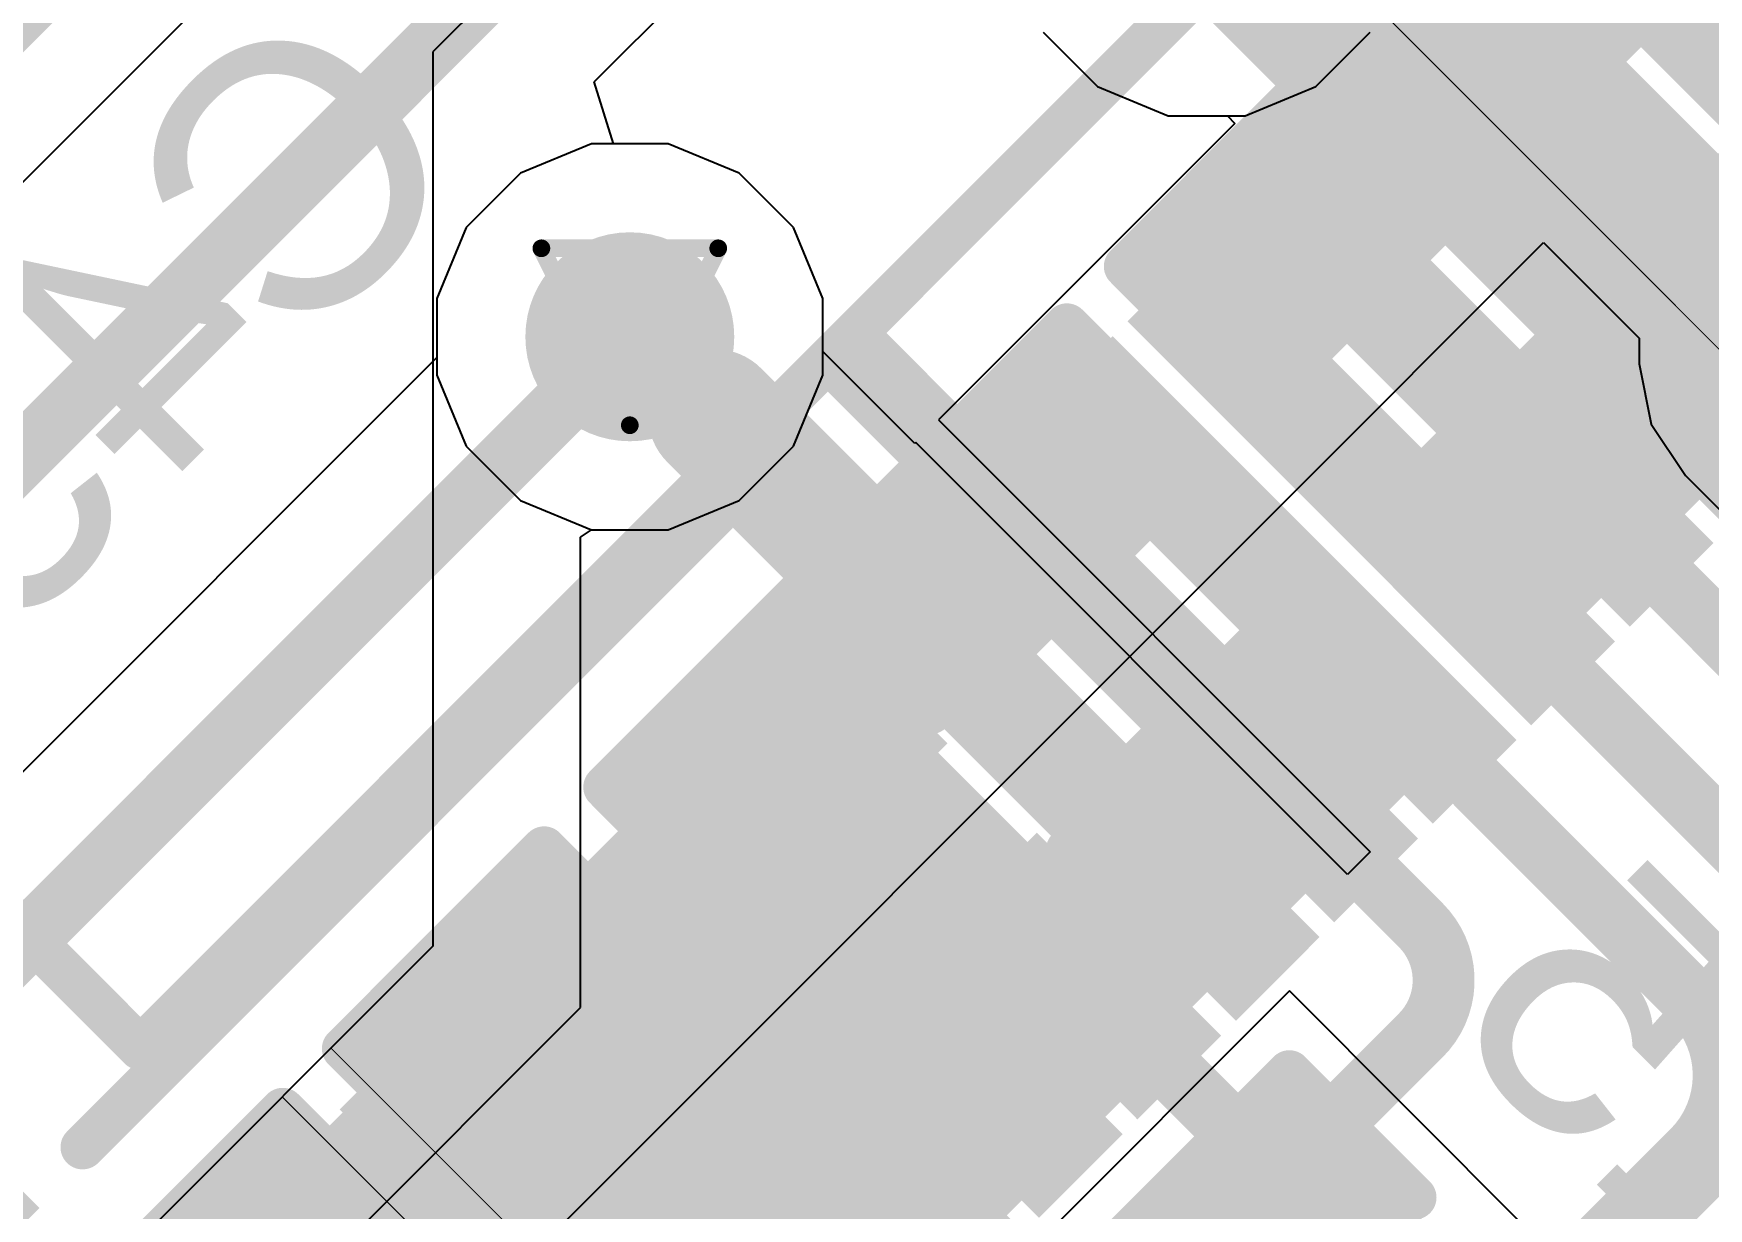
# Model space of a CAD drawing. Header units: inches. Extents: x 0 to 5359, y 0 to 5098.
# Drawn here: x 54.713 to 59.524, y 50.734 to 54.108 of the extents above; entities that cross this region are included whole.
import ezdxf

# ---------------------------------------------------------------- set-up
doc = ezdxf.new("R2010")
doc.units = ezdxf.units.IN
for name, color, linetype in [('Bottom Layer', 5, 'Continuous'), ('Bottom Overlay', 54, 'Continuous'), ('Bottom Paste', 16, 'Continuous'), ('Bottom Solder', 6, 'Continuous'), ('Drill Drawing', 1, 'Continuous'), ('Layer 1', 16, 'Continuous'), ('Layer 2', 76, 'Continuous'), ('Top Layer', 1, 'Continuous'), ('Top Overlay', 2, 'Continuous'), ('Top Paste', 8, 'Continuous'), ('Top Solder', 216, 'Continuous'), ('Via Holes', 16, 'Continuous')]:
    doc.layers.add(name, color=color, linetype=linetype)
doc.styles.add('Arial', font='', dxfattribs={"height": 0.2})
doc.styles.get('Arial').set_extended_font_data('Arial')

# ---------------------------------------------------------------- blocks, each defined once
blk = doc.blocks.new('LQFP_128_EP_14_14__64')
at = {"layer": 'Top Layer'}
for points in [[(6.8497, -1.1), (6.8497, -0.9), (8.3497, -0.9), (8.3497, -1.1)], [(6.8497, -1.4995), (6.8497, -1.2995), (8.3497, -1.2995), (8.3497, -1.4995)], [(6.8497, -1.9001), (6.8497, -1.7001), (8.3497, -1.7001), (8.3497, -1.9001)], [(6.8497, -2.2996), (6.8497, -2.0996), (8.3497, -2.0996), (8.3497, -2.2996)], [(6.8497, -2.6999), (6.8497, -2.4999), (8.3497, -2.4999), (8.3497, -2.6999)], [(6.8497, -3.0997), (6.8497, -2.8997), (8.3497, -2.8997), (8.3497, -3.0997)], [(6.8497, -3.5), (6.8497, -3.3), (8.3497, -3.3), (8.3497, -3.5)], [(6.8497, -3.8998), (6.8497, -3.6998), (8.3497, -3.6998), (8.3497, -3.8998)], [(6.8497, -4.2999), (6.8497, -4.0999), (8.3497, -4.0999), (8.3497, -4.2999)], [(6.8497, -4.6999), (6.8497, -4.4999), (8.3497, -4.4999), (8.3497, -4.6999)], [(6.8497, -5.1), (6.8497, -4.9), (8.3497, -4.9), (8.3497, -5.1)], [(6.8497, -5.5), (6.8497, -5.3), (8.3497, -5.3), (8.3497, -5.5)], [(6.8497, -5.9001), (6.8497, -5.7001), (8.3497, -5.7001), (8.3497, -5.9001)], [(6.8497, -6.3001), (6.8497, -6.1001), (8.3497, -6.1001), (8.3497, -6.3001)]]:
    blk.add_hatch(color=1, dxfattribs=at).paths.add_polyline_path(points)
at = {"layer": 'Top Paste'}
for points in [[(6.8497, -1.1), (6.8497, -0.9), (8.3497, -0.9), (8.3497, -1.1)], [(6.8497, -1.4995), (6.8497, -1.2995), (8.3497, -1.2995), (8.3497, -1.4995)], [(6.8497, -1.9001), (6.8497, -1.7001), (8.3497, -1.7001), (8.3497, -1.9001)], [(6.8497, -2.2996), (6.8497, -2.0996), (8.3497, -2.0996), (8.3497, -2.2996)], [(6.8497, -2.6999), (6.8497, -2.4999), (8.3497, -2.4999), (8.3497, -2.6999)], [(6.8497, -3.0997), (6.8497, -2.8997), (8.3497, -2.8997), (8.3497, -3.0997)], [(6.8497, -3.5), (6.8497, -3.3), (8.3497, -3.3), (8.3497, -3.5)], [(6.8497, -3.8998), (6.8497, -3.6998), (8.3497, -3.6998), (8.3497, -3.8998)], [(6.8497, -4.2999), (6.8497, -4.0999), (8.3497, -4.0999), (8.3497, -4.2999)], [(6.8497, -4.6999), (6.8497, -4.4999), (8.3497, -4.4999), (8.3497, -4.6999)], [(6.8497, -5.1), (6.8497, -4.9), (8.3497, -4.9), (8.3497, -5.1)], [(6.8497, -5.5), (6.8497, -5.3), (8.3497, -5.3), (8.3497, -5.5)], [(6.8497, -5.9001), (6.8497, -5.7001), (8.3497, -5.7001), (8.3497, -5.9001)], [(6.8497, -6.3001), (6.8497, -6.1001), (8.3497, -6.1001), (8.3497, -6.3001)]]:
    blk.add_hatch(color=8, dxfattribs=at).paths.add_polyline_path(points)
at = {"layer": 'Top Solder'}
for points in [[(6.7797, -1.17), (6.7797, -0.83), (8.4197, -0.83), (8.4197, -1.17)], [(6.7797, -1.5695), (6.7797, -1.2295), (8.4197, -1.2295), (8.4197, -1.5695)], [(6.7797, -1.9701), (6.7797, -1.6301), (8.4197, -1.6301), (8.4197, -1.9701)], [(6.7797, -2.3696), (6.7797, -2.0296), (8.4197, -2.0296), (8.4197, -2.3696)], [(6.7797, -2.7699), (6.7797, -2.4299), (8.4197, -2.4299), (8.4197, -2.7699)], [(6.7797, -3.1697), (6.7797, -2.8297), (8.4197, -2.8297), (8.4197, -3.1697)], [(6.7797, -3.57), (6.7797, -3.23), (8.4197, -3.23), (8.4197, -3.57)], [(6.7797, -3.9698), (6.7797, -3.6298), (8.4197, -3.6298), (8.4197, -3.9698)], [(6.7797, -4.3699), (6.7797, -4.0299), (8.4197, -4.0299), (8.4197, -4.3699)], [(6.7797, -4.7699), (6.7797, -4.4299), (8.4197, -4.4299), (8.4197, -4.7699)], [(6.7797, -5.17), (6.7797, -4.83), (8.4197, -4.83), (8.4197, -5.17)], [(6.7797, -5.57), (6.7797, -5.23), (8.4197, -5.23), (8.4197, -5.57)], [(6.7797, -5.9701), (6.7797, -5.6301), (8.4197, -5.6301), (8.4197, -5.9701)], [(6.7797, -6.3701), (6.7797, -6.0301), (8.4197, -6.0301), (8.4197, -6.3701)], [(6.0301, -6.7797), (6.3701, -6.7797), (6.3701, -8.4197), (6.0301, -8.4197)]]:
    blk.add_hatch(color=216, dxfattribs=at).paths.add_polyline_path(points)
at = {"layer": 'Top Overlay'}
for points in [[(6.2499, -6.2499, 0.127, 0.127, 0), (6.2499, 6.2499, 0.127, 0.127, 0)], [(-6.2499, -6.2499, 0.127, 0.127, 0), (6.2499, -6.2499, 0.127, 0.127, 0)]]:
    blk.add_lwpolyline(points, format="xyseb", dxfattribs=at)
blk.add_lwpolyline([(6.2182, -6.2499, 0.0635, 0.0635, 1), (6.2817, -6.2499, 0.0635, 0.0635, 1)], format="xyseb", close=True, dxfattribs=at)
blk.add_lwpolyline([(6.2182, -6.2499, 0.0635, 0.0635, 1), (6.2817, -6.2499, 0.0635, 0.0635, 1)], format="xyseb", close=True, dxfattribs=at)
blk = doc.blocks.new('R___0402_B_166')
at = {"layer": 'Bottom Layer'}
for points in [[(-0.2413, 0.3175), (-0.2413, -0.3175), (-0.6985, -0.3175), (-0.6985, 0.3175)], [(0.6985, 0.3175), (0.6985, -0.3175), (0.2413, -0.3175), (0.2413, 0.3175)]]:
    blk.add_hatch(color=5, dxfattribs=at).paths.add_polyline_path(points)
at = {"layer": 'Bottom Paste'}
for points in [[(-0.2413, 0.3175), (-0.2413, -0.3175), (-0.6985, -0.3175), (-0.6985, 0.3175)], [(0.6985, 0.3175), (0.6985, -0.3175), (0.2413, -0.3175), (0.2413, 0.3175)]]:
    blk.add_hatch(color=16, dxfattribs=at).paths.add_polyline_path(points)
at = {"layer": 'Bottom Solder'}
for points in [[(-0.1863, 0.3725), (-0.1863, -0.3725), (-0.7535, -0.3725), (-0.7535, 0.3725)], [(0.7535, 0.3725), (0.7535, -0.3725), (0.1863, -0.3725), (0.1863, 0.3725)]]:
    blk.add_hatch(color=6, dxfattribs=at).paths.add_polyline_path(points)
at = {"layer": 'Bottom Overlay'}
for points in [[(-0.7874, 0.4064, 0.127, 0.127, 0), (-0.7874, -0.4064, 0.127, 0.127, 0)], [(0.7874, 0.4064, 0.127, 0.127, 0), (-0.7874, 0.4064, 0.127, 0.127, 0)], [(0.8128, 0.4318, 0.00323, 0.00323, 0), (-0.8128, 0.4318, 0.00323, 0.00323, 0)], [(0.7874, 0.4064, 0.127, 0.127, 0), (0.7874, -0.4064, 0.127, 0.127, 0)], [(0.7874, -0.4064, 0.127, 0.127, 0), (-0.7874, -0.4064, 0.127, 0.127, 0)]]:
    blk.add_lwpolyline(points, format="xyseb", dxfattribs=at)
for points in [[(-0.8191, 0.4064, 0.0635, 0.0635, 1), (-0.7556, 0.4064, 0.0635, 0.0635, 1)], [(-0.8191, 0.4064, 0.0635, 0.0635, 1), (-0.7556, 0.4064, 0.0635, 0.0635, 1)], [(-0.8136, 0.4318, 0.00161, 0.00161, 1), (-0.812, 0.4318, 0.00161, 0.00161, 1)], [(0.7556, 0.4064, 0.0635, 0.0635, 1), (0.8191, 0.4064, 0.0635, 0.0635, 1)], [(0.7556, 0.4064, 0.0635, 0.0635, 1), (0.8191, 0.4064, 0.0635, 0.0635, 1)], [(0.812, 0.4318, 0.00161, 0.00161, 1), (0.8136, 0.4318, 0.00161, 0.00161, 1)], [(-0.8191, -0.4064, 0.0635, 0.0635, 1), (-0.7556, -0.4064, 0.0635, 0.0635, 1)], [(-0.8191, -0.4064, 0.0635, 0.0635, 1), (-0.7556, -0.4064, 0.0635, 0.0635, 1)], [(0.7556, -0.4064, 0.0635, 0.0635, 1), (0.8191, -0.4064, 0.0635, 0.0635, 1)], [(0.7556, -0.4064, 0.0635, 0.0635, 1), (0.8191, -0.4064, 0.0635, 0.0635, 1)]]:
    blk.add_lwpolyline(points, format="xyseb", close=True, dxfattribs=at)
blk = doc.blocks.new('R___0402_B_170')
at = {"layer": 'Bottom Layer'}
for points in [[(-0.2413, 0.3175), (-0.2413, -0.3175), (-0.6985, -0.3175), (-0.6985, 0.3175)], [(0.6985, 0.3175), (0.6985, -0.3175), (0.2413, -0.3175), (0.2413, 0.3175)]]:
    blk.add_hatch(color=5, dxfattribs=at).paths.add_polyline_path(points)
at = {"layer": 'Bottom Paste'}
for points in [[(-0.2413, 0.3175), (-0.2413, -0.3175), (-0.6985, -0.3175), (-0.6985, 0.3175)], [(0.6985, 0.3175), (0.6985, -0.3175), (0.2413, -0.3175), (0.2413, 0.3175)]]:
    blk.add_hatch(color=16, dxfattribs=at).paths.add_polyline_path(points)
at = {"layer": 'Bottom Solder'}
for points in [[(-0.1863, 0.3725), (-0.1863, -0.3725), (-0.7535, -0.3725), (-0.7535, 0.3725)], [(0.7535, 0.3725), (0.7535, -0.3725), (0.1863, -0.3725), (0.1863, 0.3725)]]:
    blk.add_hatch(color=6, dxfattribs=at).paths.add_polyline_path(points)
at = {"layer": 'Bottom Overlay'}
for points in [[(0.7874, 0.4064, 0.127, 0.127, 0), (-0.7874, 0.4064, 0.127, 0.127, 0)], [(-0.7874, 0.4064, 0.127, 0.127, 0), (-0.7874, -0.4064, 0.127, 0.127, 0)], [(0.8128, 0.4318, 0.00323, 0.00323, 0), (-0.8128, 0.4318, 0.00323, 0.00323, 0)], [(0.7874, 0.4064, 0.127, 0.127, 0), (0.7874, -0.4064, 0.127, 0.127, 0)], [(0.7874, -0.4064, 0.127, 0.127, 0), (-0.7874, -0.4064, 0.127, 0.127, 0)]]:
    blk.add_lwpolyline(points, format="xyseb", dxfattribs=at)
for points in [[(-0.8191, 0.4064, 0.0635, 0.0635, 1), (-0.7556, 0.4064, 0.0635, 0.0635, 1)], [(-0.8191, 0.4064, 0.0635, 0.0635, 1), (-0.7556, 0.4064, 0.0635, 0.0635, 1)], [(-0.8136, 0.4318, 0.00161, 0.00161, 1), (-0.812, 0.4318, 0.00161, 0.00161, 1)], [(0.7556, 0.4064, 0.0635, 0.0635, 1), (0.8191, 0.4064, 0.0635, 0.0635, 1)], [(0.7556, 0.4064, 0.0635, 0.0635, 1), (0.8191, 0.4064, 0.0635, 0.0635, 1)], [(0.812, 0.4318, 0.00161, 0.00161, 1), (0.8136, 0.4318, 0.00161, 0.00161, 1)], [(-0.8191, -0.4064, 0.0635, 0.0635, 1), (-0.7556, -0.4064, 0.0635, 0.0635, 1)], [(-0.8191, -0.4064, 0.0635, 0.0635, 1), (-0.7556, -0.4064, 0.0635, 0.0635, 1)], [(0.7556, -0.4064, 0.0635, 0.0635, 1), (0.8191, -0.4064, 0.0635, 0.0635, 1)], [(0.7556, -0.4064, 0.0635, 0.0635, 1), (0.8191, -0.4064, 0.0635, 0.0635, 1)]]:
    blk.add_lwpolyline(points, format="xyseb", close=True, dxfattribs=at)
blk = doc.blocks.new('R___0402_B_172')
at = {"layer": 'Bottom Layer'}
for points in [[(-0.2413, 0.3175), (-0.2413, -0.3175), (-0.6985, -0.3175), (-0.6985, 0.3175)], [(0.6985, 0.3175), (0.6985, -0.3175), (0.2413, -0.3175), (0.2413, 0.3175)]]:
    blk.add_hatch(color=5, dxfattribs=at).paths.add_polyline_path(points)
at = {"layer": 'Bottom Paste'}
for points in [[(-0.2413, 0.3175), (-0.2413, -0.3175), (-0.6985, -0.3175), (-0.6985, 0.3175)], [(0.6985, 0.3175), (0.6985, -0.3175), (0.2413, -0.3175), (0.2413, 0.3175)]]:
    blk.add_hatch(color=16, dxfattribs=at).paths.add_polyline_path(points)
at = {"layer": 'Bottom Solder'}
for points in [[(-0.1863, 0.3725), (-0.1863, -0.3725), (-0.7535, -0.3725), (-0.7535, 0.3725)], [(0.7535, 0.3725), (0.7535, -0.3725), (0.1863, -0.3725), (0.1863, 0.3725)]]:
    blk.add_hatch(color=6, dxfattribs=at).paths.add_polyline_path(points)
at = {"layer": 'Bottom Overlay'}
for points in [[(-0.7874, 0.4064, 0.127, 0.127, 0), (0.7874, 0.4064, 0.127, 0.127, 0)], [(-0.7874, -0.4064, 0.127, 0.127, 0), (-0.7874, 0.4064, 0.127, 0.127, 0)], [(-0.8128, 0.4318, 0.00323, 0.00323, 0), (0.8128, 0.4318, 0.00323, 0.00323, 0)], [(0.7874, -0.4064, 0.127, 0.127, 0), (0.7874, 0.4064, 0.127, 0.127, 0)], [(-0.7874, -0.4064, 0.127, 0.127, 0), (0.7874, -0.4064, 0.127, 0.127, 0)]]:
    blk.add_lwpolyline(points, format="xyseb", dxfattribs=at)
for points in [[(-0.8191, 0.4064, 0.0635, 0.0635, 1), (-0.7556, 0.4064, 0.0635, 0.0635, 1)], [(-0.8191, 0.4064, 0.0635, 0.0635, 1), (-0.7556, 0.4064, 0.0635, 0.0635, 1)], [(-0.8136, 0.4318, 0.00161, 0.00161, 1), (-0.812, 0.4318, 0.00161, 0.00161, 1)], [(0.7556, 0.4064, 0.0635, 0.0635, 1), (0.8191, 0.4064, 0.0635, 0.0635, 1)], [(0.7556, 0.4064, 0.0635, 0.0635, 1), (0.8191, 0.4064, 0.0635, 0.0635, 1)], [(0.812, 0.4318, 0.00161, 0.00161, 1), (0.8136, 0.4318, 0.00161, 0.00161, 1)], [(-0.8191, -0.4064, 0.0635, 0.0635, 1), (-0.7556, -0.4064, 0.0635, 0.0635, 1)], [(-0.8191, -0.4064, 0.0635, 0.0635, 1), (-0.7556, -0.4064, 0.0635, 0.0635, 1)], [(0.7556, -0.4064, 0.0635, 0.0635, 1), (0.8191, -0.4064, 0.0635, 0.0635, 1)], [(0.7556, -0.4064, 0.0635, 0.0635, 1), (0.8191, -0.4064, 0.0635, 0.0635, 1)]]:
    blk.add_lwpolyline(points, format="xyseb", close=True, dxfattribs=at)
blk = doc.blocks.new('C___0402_B_353')
at = {"layer": 'Bottom Layer'}
for points in [[(-0.2413, 0.3175), (-0.2413, -0.3175), (-0.6985, -0.3175), (-0.6985, 0.3175)], [(0.6985, 0.3175), (0.6985, -0.3175), (0.2413, -0.3175), (0.2413, 0.3175)]]:
    blk.add_hatch(color=5, dxfattribs=at).paths.add_polyline_path(points)
at = {"layer": 'Bottom Paste'}
for points in [[(-0.2413, 0.3175), (-0.2413, -0.3175), (-0.6985, -0.3175), (-0.6985, 0.3175)], [(0.6985, 0.3175), (0.6985, -0.3175), (0.2413, -0.3175), (0.2413, 0.3175)]]:
    blk.add_hatch(color=16, dxfattribs=at).paths.add_polyline_path(points)
at = {"layer": 'Bottom Solder'}
for points in [[(-0.1813, 0.3775), (-0.1813, -0.3775), (-0.7585, -0.3775), (-0.7585, 0.3775)], [(0.7585, 0.3775), (0.7585, -0.3775), (0.1813, -0.3775), (0.1813, 0.3775)]]:
    blk.add_hatch(color=6, dxfattribs=at).paths.add_polyline_path(points)
at = {"layer": 'Bottom Overlay'}
for points in [[(-0.2794, 0.4064, 0.127, 0.127, 0), (-0.7874, 0.4064, 0.127, 0.127, 0)], [(-0.7874, 0.4064, 0.127, 0.127, 0), (-0.7874, -0.4064, 0.127, 0.127, 0)], [(0.7874, 0.4064, 0.127, 0.127, 0), (0.2794, 0.4064, 0.127, 0.127, 0)], [(0.7874, 0.4064, 0.127, 0.127, 0), (0.7874, -0.4064, 0.127, 0.127, 0)], [(-0.2794, -0.4064, 0.127, 0.127, 0), (-0.7874, -0.4064, 0.127, 0.127, 0)], [(0.7874, -0.4064, 0.127, 0.127, 0), (0.2794, -0.4064, 0.127, 0.127, 0)]]:
    blk.add_lwpolyline(points, format="xyseb", dxfattribs=at)
for points in [[(-0.8191, 0.4064, 0.0635, 0.0635, 1), (-0.7556, 0.4064, 0.0635, 0.0635, 1)], [(-0.8191, 0.4064, 0.0635, 0.0635, 1), (-0.7556, 0.4064, 0.0635, 0.0635, 1)], [(-0.3111, 0.4064, 0.0635, 0.0635, 1), (-0.2477, 0.4064, 0.0635, 0.0635, 1)], [(0.2477, 0.4064, 0.0635, 0.0635, 1), (0.3111, 0.4064, 0.0635, 0.0635, 1)], [(0.7556, 0.4064, 0.0635, 0.0635, 1), (0.8191, 0.4064, 0.0635, 0.0635, 1)], [(0.7556, 0.4064, 0.0635, 0.0635, 1), (0.8191, 0.4064, 0.0635, 0.0635, 1)], [(-0.8191, -0.4064, 0.0635, 0.0635, 1), (-0.7556, -0.4064, 0.0635, 0.0635, 1)], [(-0.8191, -0.4064, 0.0635, 0.0635, 1), (-0.7556, -0.4064, 0.0635, 0.0635, 1)], [(-0.3111, -0.4064, 0.0635, 0.0635, 1), (-0.2477, -0.4064, 0.0635, 0.0635, 1)], [(0.2477, -0.4064, 0.0635, 0.0635, 1), (0.3111, -0.4064, 0.0635, 0.0635, 1)], [(0.7556, -0.4064, 0.0635, 0.0635, 1), (0.8191, -0.4064, 0.0635, 0.0635, 1)], [(0.7556, -0.4064, 0.0635, 0.0635, 1), (0.8191, -0.4064, 0.0635, 0.0635, 1)]]:
    blk.add_lwpolyline(points, format="xyseb", close=True, dxfattribs=at)
blk = doc.blocks.new('C___0402_B_358')
at = {"layer": 'Bottom Layer'}
for points in [[(-0.2413, 0.3175), (-0.2413, -0.3175), (-0.6985, -0.3175), (-0.6985, 0.3175)], [(0.6985, 0.3175), (0.6985, -0.3175), (0.2413, -0.3175), (0.2413, 0.3175)]]:
    blk.add_hatch(color=5, dxfattribs=at).paths.add_polyline_path(points)
at = {"layer": 'Bottom Paste'}
for points in [[(-0.2413, 0.3175), (-0.2413, -0.3175), (-0.6985, -0.3175), (-0.6985, 0.3175)], [(0.6985, 0.3175), (0.6985, -0.3175), (0.2413, -0.3175), (0.2413, 0.3175)]]:
    blk.add_hatch(color=16, dxfattribs=at).paths.add_polyline_path(points)
at = {"layer": 'Bottom Solder'}
for points in [[(-0.1813, 0.3775), (-0.1813, -0.3775), (-0.7585, -0.3775), (-0.7585, 0.3775)], [(0.7585, 0.3775), (0.7585, -0.3775), (0.1813, -0.3775), (0.1813, 0.3775)]]:
    blk.add_hatch(color=6, dxfattribs=at).paths.add_polyline_path(points)
at = {"layer": 'Bottom Overlay'}
for points in [[(-0.7874, 0.4064, 0.127, 0.127, 0), (-0.7874, -0.4064, 0.127, 0.127, 0)], [(-0.2794, 0.4064, 0.127, 0.127, 0), (-0.7874, 0.4064, 0.127, 0.127, 0)], [(0.7874, 0.4064, 0.127, 0.127, 0), (0.2794, 0.4064, 0.127, 0.127, 0)], [(0.7874, 0.4064, 0.127, 0.127, 0), (0.7874, -0.4064, 0.127, 0.127, 0)], [(-0.2794, -0.4064, 0.127, 0.127, 0), (-0.7874, -0.4064, 0.127, 0.127, 0)], [(0.7874, -0.4064, 0.127, 0.127, 0), (0.2794, -0.4064, 0.127, 0.127, 0)]]:
    blk.add_lwpolyline(points, format="xyseb", dxfattribs=at)
for points in [[(-0.8191, 0.4064, 0.0635, 0.0635, 1), (-0.7556, 0.4064, 0.0635, 0.0635, 1)], [(-0.8191, 0.4064, 0.0635, 0.0635, 1), (-0.7556, 0.4064, 0.0635, 0.0635, 1)], [(-0.3111, 0.4064, 0.0635, 0.0635, 1), (-0.2477, 0.4064, 0.0635, 0.0635, 1)], [(0.2477, 0.4064, 0.0635, 0.0635, 1), (0.3111, 0.4064, 0.0635, 0.0635, 1)], [(0.7556, 0.4064, 0.0635, 0.0635, 1), (0.8191, 0.4064, 0.0635, 0.0635, 1)], [(0.7556, 0.4064, 0.0635, 0.0635, 1), (0.8191, 0.4064, 0.0635, 0.0635, 1)], [(-0.8191, -0.4064, 0.0635, 0.0635, 1), (-0.7556, -0.4064, 0.0635, 0.0635, 1)], [(-0.8191, -0.4064, 0.0635, 0.0635, 1), (-0.7556, -0.4064, 0.0635, 0.0635, 1)], [(-0.3111, -0.4064, 0.0635, 0.0635, 1), (-0.2477, -0.4064, 0.0635, 0.0635, 1)], [(0.2477, -0.4064, 0.0635, 0.0635, 1), (0.3111, -0.4064, 0.0635, 0.0635, 1)], [(0.7556, -0.4064, 0.0635, 0.0635, 1), (0.8191, -0.4064, 0.0635, 0.0635, 1)], [(0.7556, -0.4064, 0.0635, 0.0635, 1), (0.8191, -0.4064, 0.0635, 0.0635, 1)]]:
    blk.add_lwpolyline(points, format="xyseb", close=True, dxfattribs=at)
blk = doc.blocks.new('C___0402_B_370')
at = {"layer": 'Bottom Layer'}
for points in [[(-0.2413, 0.3175), (-0.2413, -0.3175), (-0.6985, -0.3175), (-0.6985, 0.3175)], [(0.6985, 0.3175), (0.6985, -0.3175), (0.2413, -0.3175), (0.2413, 0.3175)]]:
    blk.add_hatch(color=5, dxfattribs=at).paths.add_polyline_path(points)
at = {"layer": 'Bottom Paste'}
for points in [[(-0.2413, 0.3175), (-0.2413, -0.3175), (-0.6985, -0.3175), (-0.6985, 0.3175)], [(0.6985, 0.3175), (0.6985, -0.3175), (0.2413, -0.3175), (0.2413, 0.3175)]]:
    blk.add_hatch(color=16, dxfattribs=at).paths.add_polyline_path(points)
at = {"layer": 'Bottom Solder'}
for points in [[(-0.1813, 0.3775), (-0.1813, -0.3775), (-0.7585, -0.3775), (-0.7585, 0.3775)], [(0.7585, 0.3775), (0.7585, -0.3775), (0.1813, -0.3775), (0.1813, 0.3775)]]:
    blk.add_hatch(color=6, dxfattribs=at).paths.add_polyline_path(points)
at = {"layer": 'Bottom Overlay'}
for points in [[(-0.7874, 0.4064, 0.127, 0.127, 0), (-0.7874, -0.4064, 0.127, 0.127, 0)], [(-0.2794, 0.4064, 0.127, 0.127, 0), (-0.7874, 0.4064, 0.127, 0.127, 0)], [(0.7874, 0.4064, 0.127, 0.127, 0), (0.2794, 0.4064, 0.127, 0.127, 0)], [(0.7874, 0.4064, 0.127, 0.127, 0), (0.7874, -0.4064, 0.127, 0.127, 0)], [(-0.2794, -0.4064, 0.127, 0.127, 0), (-0.7874, -0.4064, 0.127, 0.127, 0)], [(0.7874, -0.4064, 0.127, 0.127, 0), (0.2794, -0.4064, 0.127, 0.127, 0)]]:
    blk.add_lwpolyline(points, format="xyseb", dxfattribs=at)
for points in [[(-0.8191, 0.4064, 0.0635, 0.0635, 1), (-0.7556, 0.4064, 0.0635, 0.0635, 1)], [(-0.8191, 0.4064, 0.0635, 0.0635, 1), (-0.7556, 0.4064, 0.0635, 0.0635, 1)], [(-0.3111, 0.4064, 0.0635, 0.0635, 1), (-0.2477, 0.4064, 0.0635, 0.0635, 1)], [(0.2477, 0.4064, 0.0635, 0.0635, 1), (0.3111, 0.4064, 0.0635, 0.0635, 1)], [(0.7556, 0.4064, 0.0635, 0.0635, 1), (0.8191, 0.4064, 0.0635, 0.0635, 1)], [(0.7556, 0.4064, 0.0635, 0.0635, 1), (0.8191, 0.4064, 0.0635, 0.0635, 1)], [(-0.8191, -0.4064, 0.0635, 0.0635, 1), (-0.7556, -0.4064, 0.0635, 0.0635, 1)], [(-0.8191, -0.4064, 0.0635, 0.0635, 1), (-0.7556, -0.4064, 0.0635, 0.0635, 1)], [(-0.3111, -0.4064, 0.0635, 0.0635, 1), (-0.2477, -0.4064, 0.0635, 0.0635, 1)], [(0.2477, -0.4064, 0.0635, 0.0635, 1), (0.3111, -0.4064, 0.0635, 0.0635, 1)], [(0.7556, -0.4064, 0.0635, 0.0635, 1), (0.8191, -0.4064, 0.0635, 0.0635, 1)], [(0.7556, -0.4064, 0.0635, 0.0635, 1), (0.8191, -0.4064, 0.0635, 0.0635, 1)]]:
    blk.add_lwpolyline(points, format="xyseb", close=True, dxfattribs=at)
blk = doc.blocks.new('C___0402_B_372')
at = {"layer": 'Bottom Layer'}
for points in [[(-0.2413, 0.3175), (-0.2413, -0.3175), (-0.6985, -0.3175), (-0.6985, 0.3175)], [(0.6985, 0.3175), (0.6985, -0.3175), (0.2413, -0.3175), (0.2413, 0.3175)]]:
    blk.add_hatch(color=5, dxfattribs=at).paths.add_polyline_path(points)
at = {"layer": 'Bottom Paste'}
for points in [[(-0.2413, 0.3175), (-0.2413, -0.3175), (-0.6985, -0.3175), (-0.6985, 0.3175)], [(0.6985, 0.3175), (0.6985, -0.3175), (0.2413, -0.3175), (0.2413, 0.3175)]]:
    blk.add_hatch(color=16, dxfattribs=at).paths.add_polyline_path(points)
at = {"layer": 'Bottom Solder'}
for points in [[(-0.1813, 0.3775), (-0.1813, -0.3775), (-0.7585, -0.3775), (-0.7585, 0.3775)], [(0.7585, 0.3775), (0.7585, -0.3775), (0.1813, -0.3775), (0.1813, 0.3775)]]:
    blk.add_hatch(color=6, dxfattribs=at).paths.add_polyline_path(points)
at = {"layer": 'Bottom Overlay'}
for points in [[(-0.2794, 0.4064, 0.127, 0.127, 0), (-0.7874, 0.4064, 0.127, 0.127, 0)], [(-0.7874, 0.4064, 0.127, 0.127, 0), (-0.7874, -0.4064, 0.127, 0.127, 0)], [(0.7874, 0.4064, 0.127, 0.127, 0), (0.2794, 0.4064, 0.127, 0.127, 0)], [(0.7874, 0.4064, 0.127, 0.127, 0), (0.7874, -0.4064, 0.127, 0.127, 0)], [(-0.2794, -0.4064, 0.127, 0.127, 0), (-0.7874, -0.4064, 0.127, 0.127, 0)], [(0.7874, -0.4064, 0.127, 0.127, 0), (0.2794, -0.4064, 0.127, 0.127, 0)]]:
    blk.add_lwpolyline(points, format="xyseb", dxfattribs=at)
for points in [[(-0.8191, 0.4064, 0.0635, 0.0635, 1), (-0.7556, 0.4064, 0.0635, 0.0635, 1)], [(-0.8191, 0.4064, 0.0635, 0.0635, 1), (-0.7556, 0.4064, 0.0635, 0.0635, 1)], [(-0.3111, 0.4064, 0.0635, 0.0635, 1), (-0.2477, 0.4064, 0.0635, 0.0635, 1)], [(0.2477, 0.4064, 0.0635, 0.0635, 1), (0.3111, 0.4064, 0.0635, 0.0635, 1)], [(0.7556, 0.4064, 0.0635, 0.0635, 1), (0.8191, 0.4064, 0.0635, 0.0635, 1)], [(0.7556, 0.4064, 0.0635, 0.0635, 1), (0.8191, 0.4064, 0.0635, 0.0635, 1)], [(-0.8191, -0.4064, 0.0635, 0.0635, 1), (-0.7556, -0.4064, 0.0635, 0.0635, 1)], [(-0.8191, -0.4064, 0.0635, 0.0635, 1), (-0.7556, -0.4064, 0.0635, 0.0635, 1)], [(-0.3111, -0.4064, 0.0635, 0.0635, 1), (-0.2477, -0.4064, 0.0635, 0.0635, 1)], [(0.2477, -0.4064, 0.0635, 0.0635, 1), (0.3111, -0.4064, 0.0635, 0.0635, 1)], [(0.7556, -0.4064, 0.0635, 0.0635, 1), (0.8191, -0.4064, 0.0635, 0.0635, 1)], [(0.7556, -0.4064, 0.0635, 0.0635, 1), (0.8191, -0.4064, 0.0635, 0.0635, 1)]]:
    blk.add_lwpolyline(points, format="xyseb", close=True, dxfattribs=at)
blk = doc.blocks.new('C___0402_B_373')
at = {"layer": 'Bottom Layer'}
for points in [[(-0.2413, 0.3175), (-0.2413, -0.3175), (-0.6985, -0.3175), (-0.6985, 0.3175)], [(0.6985, 0.3175), (0.6985, -0.3175), (0.2413, -0.3175), (0.2413, 0.3175)]]:
    blk.add_hatch(color=5, dxfattribs=at).paths.add_polyline_path(points)
at = {"layer": 'Bottom Paste'}
for points in [[(-0.2413, 0.3175), (-0.2413, -0.3175), (-0.6985, -0.3175), (-0.6985, 0.3175)], [(0.6985, 0.3175), (0.6985, -0.3175), (0.2413, -0.3175), (0.2413, 0.3175)]]:
    blk.add_hatch(color=16, dxfattribs=at).paths.add_polyline_path(points)
at = {"layer": 'Bottom Solder'}
for points in [[(-0.1813, 0.3775), (-0.1813, -0.3775), (-0.7585, -0.3775), (-0.7585, 0.3775)], [(0.7585, 0.3775), (0.7585, -0.3775), (0.1813, -0.3775), (0.1813, 0.3775)]]:
    blk.add_hatch(color=6, dxfattribs=at).paths.add_polyline_path(points)
at = {"layer": 'Bottom Overlay'}
for points in [[(-0.2794, 0.4064, 0.127, 0.127, 0), (-0.7874, 0.4064, 0.127, 0.127, 0)], [(-0.7874, 0.4064, 0.127, 0.127, 0), (-0.7874, -0.4064, 0.127, 0.127, 0)], [(0.7874, 0.4064, 0.127, 0.127, 0), (0.2794, 0.4064, 0.127, 0.127, 0)], [(0.7874, 0.4064, 0.127, 0.127, 0), (0.7874, -0.4064, 0.127, 0.127, 0)], [(-0.2794, -0.4064, 0.127, 0.127, 0), (-0.7874, -0.4064, 0.127, 0.127, 0)], [(0.7874, -0.4064, 0.127, 0.127, 0), (0.2794, -0.4064, 0.127, 0.127, 0)]]:
    blk.add_lwpolyline(points, format="xyseb", dxfattribs=at)
for points in [[(-0.8191, 0.4064, 0.0635, 0.0635, 1), (-0.7556, 0.4064, 0.0635, 0.0635, 1)], [(-0.8191, 0.4064, 0.0635, 0.0635, 1), (-0.7556, 0.4064, 0.0635, 0.0635, 1)], [(-0.3111, 0.4064, 0.0635, 0.0635, 1), (-0.2477, 0.4064, 0.0635, 0.0635, 1)], [(0.2477, 0.4064, 0.0635, 0.0635, 1), (0.3111, 0.4064, 0.0635, 0.0635, 1)], [(0.7556, 0.4064, 0.0635, 0.0635, 1), (0.8191, 0.4064, 0.0635, 0.0635, 1)], [(0.7556, 0.4064, 0.0635, 0.0635, 1), (0.8191, 0.4064, 0.0635, 0.0635, 1)], [(-0.8191, -0.4064, 0.0635, 0.0635, 1), (-0.7556, -0.4064, 0.0635, 0.0635, 1)], [(-0.8191, -0.4064, 0.0635, 0.0635, 1), (-0.7556, -0.4064, 0.0635, 0.0635, 1)], [(-0.3111, -0.4064, 0.0635, 0.0635, 1), (-0.2477, -0.4064, 0.0635, 0.0635, 1)], [(0.2477, -0.4064, 0.0635, 0.0635, 1), (0.3111, -0.4064, 0.0635, 0.0635, 1)], [(0.7556, -0.4064, 0.0635, 0.0635, 1), (0.8191, -0.4064, 0.0635, 0.0635, 1)], [(0.7556, -0.4064, 0.0635, 0.0635, 1), (0.8191, -0.4064, 0.0635, 0.0635, 1)]]:
    blk.add_lwpolyline(points, format="xyseb", close=True, dxfattribs=at)

msp = doc.modelspace()

# ---------------------------------------------------------------- hatches: boundary and pattern name
at = {"layer": 'Bottom Layer'}
h = msp.add_hatch(color=5, dxfattribs=at)
edge = h.paths.add_edge_path()
edge.add_arc((56.4259, 53.237), 0.3, 0, 360)
at = {"layer": 'Layer 1'}
h = msp.add_hatch(color=16, dxfattribs=at)
edge = h.paths.add_edge_path()
edge.add_arc((56.4259, 53.237), 0.3, 0, 360)
at = {"layer": 'Layer 2'}
h = msp.add_hatch(color=76, dxfattribs=at)
edge = h.paths.add_edge_path()
edge.add_arc((56.4259, 53.237), 0.3, 0, 360)
at = {"layer": 'Top Layer'}
h = msp.add_hatch(color=1, dxfattribs=at)
edge = h.paths.add_edge_path()
edge.add_arc((56.4259, 53.237), 0.3, 0, 360)
for points in [[(57.098, 53.3126), (56.9299, 53.1445), (58.4344, 51.6399), (58.6025, 51.808)], [(58.0251, 51.2306), (56.9645, 52.2912), (55.3278, 50.6546), (56.3885, 49.5939)], [(57.8478, 51.3825), (57.5255, 51.7048), (55.422, 49.6013), (55.7443, 49.2791)]]:
    msp.add_hatch(color=1, dxfattribs=at).paths.add_polyline_path(points)
at = {"layer": 'Via Holes'}
h = msp.add_hatch(color=7, dxfattribs=at)
edge = h.paths.add_edge_path()
edge.add_arc((56.4259, 53.237), 0.15, 0, 360)

# ---------------------------------------------------------------- linework, layer by layer
at = {"layer": 'Bottom Layer'}
for p, q in [((58.2999, 52.7568), (59.0507, 53.5076)), ((59.0507, 53.5076), (59.3249, 53.2334)), ((59.3249, 53.2334), (59.3249, 53.1594)), ((59.3249, 53.1594), (59.3594, 52.986)), ((59.3594, 52.986), (59.4577, 52.839)), ((59.4577, 52.839), (59.9968, 52.2999)), ((57.5555, 52.0124), (58.2999, 52.7568)), ((56.8047, 51.2616), (57.5555, 52.0124)), ((58.3203, 51.3587), (57.5709, 50.6093)), ((59.0028, 50.6762), (58.3203, 51.3587)), ((56.1114, 50.5682), (56.8047, 51.2616))]:
    msp.add_line(p, q, dxfattribs=at)
for points in [[(58.0827, 54.4254, 0.381, 0.381, 0), (58.6676, 53.8405, 0.381, 0.381, 0)], [(58.3882, 53.5275, 0.381, 0.381, 0), (59.1136, 54.2529, 0.381, 0.381, 0)], [(58.6676, 53.8323, 0.381, 0.381, 0), (58.6676, 53.8405, 0.381, 0.381, 0)], [(56.6686, 53.0114, 0.381, 0.381, 0), (57.2576, 52.4224, 0.381, 0.381, 0)], [(57.156, 52.2954, 0.381, 0.381, 0), (57.6184, 52.7577, 0.381, 0.381, 0)], [(56.9692, 52.1339, 0.381, 0.381, 0), (57.1978, 52.3625, 0.381, 0.381, 0)], [(56.1168, 51.2561, 0.381, 0.381, 0), (56.8676, 52.0069, 0.381, 0.381, 0)], [(55.366, 50.5053, 0.381, 0.381, 0), (56.1168, 51.2561, 0.381, 0.381, 0)], [(57.5026, 49.8695, 0.381, 0.381, 0), (58.2464, 50.6133, 0.381, 0.381, 0)]]:
    msp.add_lwpolyline(points, format="xyseb", dxfattribs=at)
for points in [[(59.0183, 54.2529, 0.1905, 0.1905, 1), (59.2088, 54.2529, 0.1905, 0.1905, 1)], [(58.5723, 53.8405, 0.1905, 0.1905, 1), (58.7628, 53.8405, 0.1905, 0.1905, 1)], [(58.5723, 53.8405, 0.1905, 0.1905, 1), (58.7628, 53.8405, 0.1905, 0.1905, 1)], [(58.5723, 53.8323, 0.1905, 0.1905, 1), (58.7628, 53.8323, 0.1905, 0.1905, 1)], [(58.2929, 53.5275, 0.1905, 0.1905, 1), (58.4834, 53.5275, 0.1905, 0.1905, 1)], [(56.5734, 53.0114, 0.1905, 0.1905, 1), (56.7639, 53.0114, 0.1905, 0.1905, 1)], [(57.5231, 52.7577, 0.1905, 0.1905, 1), (57.7136, 52.7577, 0.1905, 0.1905, 1)], [(57.1624, 52.4224, 0.1905, 0.1905, 1), (57.3529, 52.4224, 0.1905, 0.1905, 1)], [(57.1025, 52.3625, 0.1905, 0.1905, 1), (57.293, 52.3625, 0.1905, 0.1905, 1)], [(57.0608, 52.2954, 0.1905, 0.1905, 1), (57.2513, 52.2954, 0.1905, 0.1905, 1)], [(56.8739, 52.1339, 0.1905, 0.1905, 1), (57.0644, 52.1339, 0.1905, 0.1905, 1)], [(56.7723, 52.0069, 0.1905, 0.1905, 1), (56.9628, 52.0069, 0.1905, 0.1905, 1)], [(56.0215, 51.2561, 0.1905, 0.1905, 1), (56.212, 51.2561, 0.1905, 0.1905, 1)], [(56.0215, 51.2561, 0.1905, 0.1905, 1), (56.212, 51.2561, 0.1905, 0.1905, 1)], [(58.1512, 50.6133, 0.1905, 0.1905, 1), (58.3417, 50.6133, 0.1905, 0.1905, 1)]]:
    msp.add_lwpolyline(points, format="xyseb", close=True, dxfattribs=at)
at = {"layer": 'Bottom Overlay'}
msp.add_lwpolyline([(54.8541, 50.91, 0.127, 0.127, 0), (56.6718, 52.7276, 0.127, 0.127, 0)], format="xyseb", dxfattribs=at)
for points in [[(56.6401, 52.7276, 0.0635, 0.0635, 1), (56.7036, 52.7276, 0.0635, 0.0635, 1)], [(54.8224, 50.91, 0.0635, 0.0635, 1), (54.8859, 50.91, 0.0635, 0.0635, 1)]]:
    msp.add_lwpolyline(points, format="xyseb", close=True, dxfattribs=at)
at = {"layer": 'Drill Drawing'}
for points in [[(56.1719, 53.491, 0.0508, 0.0508, 0), (56.6799, 53.491, 0.0508, 0.0508, 0)], [(56.1719, 53.491, 0.0508, 0.0508, 0), (56.4259, 52.983, 0.0508, 0.0508, 0)], [(56.4259, 52.983, 0.0508, 0.0508, 0), (56.6799, 53.491, 0.0508, 0.0508, 0)]]:
    msp.add_lwpolyline(points, format="xyseb", dxfattribs=at)
for points in [[(56.1592, 53.491, 0.0254, 0.0254, 1), (56.1846, 53.491, 0.0254, 0.0254, 1)], [(56.1592, 53.491, 0.0254, 0.0254, 1), (56.1846, 53.491, 0.0254, 0.0254, 1)], [(56.6672, 53.491, 0.0254, 0.0254, 1), (56.6926, 53.491, 0.0254, 0.0254, 1)], [(56.6672, 53.491, 0.0254, 0.0254, 1), (56.6926, 53.491, 0.0254, 0.0254, 1)], [(56.4132, 52.983, 0.0254, 0.0254, 1), (56.4386, 52.983, 0.0254, 0.0254, 1)], [(56.4132, 52.983, 0.0254, 0.0254, 1), (56.4386, 52.983, 0.0254, 0.0254, 1)]]:
    msp.add_lwpolyline(points, format="xyseb", close=True, dxfattribs=at)
at = {"layer": 'Layer 1'}
for p, q in [((57.613, 54.1116), (57.7688, 53.9558)), ((58.3965, 53.9558), (58.5523, 54.1116)), ((57.7688, 53.9558), (57.9725, 53.8714)), ((58.1929, 53.8714), (58.3965, 53.9558)), ((57.9725, 53.8714), (58.1929, 53.8714)), ((56.3157, 53.791), (56.1121, 53.7067)), ((56.5361, 53.791), (56.3157, 53.791)), ((56.7397, 53.7067), (56.5361, 53.791)), ((56.1121, 53.7067), (55.9563, 53.5509)), ((56.8956, 53.5509), (56.7397, 53.7067)), ((55.9563, 53.5509), (55.8719, 53.3472)), ((56.9799, 53.3472), (56.8956, 53.5509)), ((55.8719, 53.3472), (55.8719, 53.1269)), ((56.9799, 53.1269), (56.9799, 53.3472)), ((55.8719, 53.1269), (55.9563, 52.9232)), ((56.8956, 52.9232), (56.9799, 53.1269)), ((55.9563, 52.9232), (56.1121, 52.7674)), ((56.7397, 52.7674), (56.8956, 52.9232)), ((56.1121, 52.7674), (56.3157, 52.683)), ((56.5361, 52.683), (56.7397, 52.7674)), ((56.3157, 52.683), (56.5361, 52.683))]:
    msp.add_line(p, q, dxfattribs=at)
at = {"layer": 'Layer 2'}
for p, q in [((56.733, 54.9277), (55.8602, 54.055)), ((56.3235, 53.9688), (57.0077, 54.653)), ((57.613, 54.1116), (57.7688, 53.9558)), ((58.3965, 53.9558), (58.5523, 54.1116)), ((55.8602, 54.055), (55.8602, 51.4871)), ((56.379, 53.791), (56.3235, 53.9688)), ((57.7688, 53.9558), (57.9725, 53.8714)), ((58.1929, 53.8714), (58.3965, 53.9558)), ((57.9725, 53.8714), (58.1929, 53.8714)), ((56.5361, 53.791), (56.379, 53.791)), ((56.7397, 53.7067), (56.5361, 53.791)), ((56.8956, 53.5509), (56.7397, 53.7067)), ((56.9799, 53.3472), (56.8956, 53.5509)), ((56.9799, 53.1269), (56.9799, 53.3472)), ((56.8956, 52.9232), (56.9799, 53.1269)), ((56.7397, 52.7674), (56.8956, 52.9232)), ((56.5361, 52.683), (56.7397, 52.7674)), ((56.2843, 52.662), (56.3157, 52.683)), ((56.3157, 52.683), (56.5361, 52.683)), ((56.2843, 51.3108), (56.2843, 52.662)), ((55.8602, 51.4871), (54.8687, 50.4956)), ((55.0115, 50.038), (56.2843, 51.3108))]:
    msp.add_line(p, q, dxfattribs=at)
at = {"layer": 'Top Layer'}
for p, q in [((54.3827, 53.3817), (56.587, 55.586)), ((57.613, 54.1116), (57.7688, 53.9558)), ((57.7688, 53.9558), (57.9725, 53.8714)), ((58.1607, 53.8467), (57.8782, 53.5642)), ((57.9725, 53.8714), (58.1422, 53.8714)), ((58.1422, 53.8714), (58.1638, 53.8498)), ((58.1638, 53.8498), (58.1607, 53.8467)), ((56.3157, 53.791), (56.1121, 53.7067)), ((56.5361, 53.791), (56.3157, 53.791)), ((56.7397, 53.7067), (56.5361, 53.791)), ((56.1121, 53.7067), (55.9563, 53.5509)), ((56.8956, 53.5509), (56.7397, 53.7067)), ((55.9563, 53.5509), (55.8719, 53.3472)), ((56.9799, 53.3472), (56.8956, 53.5509)), ((57.8782, 53.5642), (57.8131, 53.4991)), ((57.8131, 53.4991), (57.3125, 52.9984)), ((57.8131, 53.4991), (57.8131, 53.4991)), ((55.8719, 53.3472), (55.8719, 53.1775)), ((56.9799, 53.1945), (56.9799, 53.3472)), ((55.8719, 53.1775), (54.2103, 51.5158)), ((57.2442, 52.9302), (56.9799, 53.1945)), ((57.3125, 52.9984), (58.5527, 51.7582)), ((57.2473, 52.9333), (57.2442, 52.9302)), ((58.4876, 51.6931), (57.2473, 52.9333)), ((58.5527, 51.7582), (58.4876, 51.6931))]:
    msp.add_line(p, q, dxfattribs=at)
for points in [[(53.8287, 53.4686, 0.381, 0.381, 0), (56.2665, 55.9064, 0.381, 0.381, 0)], [(54.0842, 52.2987, 0.1778, 0.1778, 0), (56.7178, 54.9323, 0.1778, 0.1778, 0)], [(58.0827, 54.4254, 0.1778, 0.1778, 0), (59.121, 53.3871, 0.1778, 0.1778, 0)], [(59.4042, 53.6703, 0.1778, 0.1778, 0), (60.3725, 52.702, 0.1778, 0.1778, 0)], [(53.7476, 50.5587, 0.1778, 0.1778, 0), (56.4005, 53.2116, 0.1778, 0.1778, 0)], [(56.463, 53.217, 0.1778, 0.1778, 0), (57.707, 51.9731, 0.1778, 0.1778, 0)], [(58.8385, 53.1046, 0.1778, 0.1778, 0), (60.6051, 51.338, 0.1778, 0.1778, 0)], [(58.5554, 52.8215, 0.1778, 0.1778, 0), (61.1102, 50.2667, 0.1778, 0.1778, 0)], [(58.2727, 52.5388, 0.1778, 0.1778, 0), (58.7402, 52.0714, 0.1778, 0.1778, 0)], [(57.9897, 52.2558, 0.1778, 0.1778, 0), (58.4571, 51.7883, 0.1778, 0.1778, 0)], [(58.7402, 52.0714, 0.1778, 0.1778, 0), (59.4779, 51.3337, 0.1778, 0.1778, 0)], [(58.4571, 51.7883, 0.1778, 0.1778, 0), (58.698, 51.5474, 0.1778, 0.1778, 0)], [(57.4241, 51.6902, 0.1778, 0.1778, 0), (57.6286, 51.4856, 0.1778, 0.1778, 0)], [(58.698, 51.5474, 0.1778, 0.1778, -0.415229), (58.6975, 51.2309, 0.1778, 0.1778, 0)], [(57.6286, 51.4856, 0.1778, 0.1778, 0), (57.8915, 51.2227, 0.1778, 0.1778, 0)], [(59.4779, 51.3337, 0.1778, 0.1778, -0.414212), (59.4779, 50.8993, 0.1778, 0.1778, 0)], [(57.8915, 51.2227, 0.1778, 0.1778, 0), (58.1307, 50.9835, 0.1778, 0.1778, 0)], [(58.4501, 50.9835, 0.1778, 0.1778, 0), (58.6975, 51.2309, 0.1778, 0.1778, 0)], [(58.4501, 50.9835, 0.1778, 0.1778, -0.414218), (58.1307, 50.9835, 0.1778, 0.1778, 0)], [(57.5596, 48.981, 0.1778, 0.1778, 0), (59.4779, 50.8993, 0.1778, 0.1778, 0)]]:
    msp.add_lwpolyline(points, format="xyseb", dxfattribs=at)
for points in [[(59.3598, 53.6703, 0.0889, 0.0889, 1), (59.4487, 53.6703, 0.0889, 0.0889, 1)], [(59.0765, 53.3871, 0.0889, 0.0889, 1), (59.1654, 53.3871, 0.0889, 0.0889, 1)], [(56.3561, 53.2116, 0.0889, 0.0889, 1), (56.445, 53.2116, 0.0889, 0.0889, 1)], [(56.4186, 53.217, 0.0889, 0.0889, 1), (56.5075, 53.217, 0.0889, 0.0889, 1)], [(58.794, 53.1046, 0.0889, 0.0889, 1), (58.8829, 53.1046, 0.0889, 0.0889, 1)], [(58.511, 52.8215, 0.0889, 0.0889, 1), (58.5999, 52.8215, 0.0889, 0.0889, 1)], [(58.2283, 52.5388, 0.0889, 0.0889, 1), (58.3172, 52.5388, 0.0889, 0.0889, 1)], [(57.9452, 52.2558, 0.0889, 0.0889, 1), (58.0341, 52.2558, 0.0889, 0.0889, 1)], [(58.6957, 52.0714, 0.0889, 0.0889, 1), (58.7846, 52.0714, 0.0889, 0.0889, 1)], [(58.6957, 52.0714, 0.0889, 0.0889, 1), (58.7846, 52.0714, 0.0889, 0.0889, 1)], [(57.6625, 51.9731, 0.0889, 0.0889, 1), (57.7514, 51.9731, 0.0889, 0.0889, 1)], [(58.4127, 51.7883, 0.0889, 0.0889, 1), (58.5016, 51.7883, 0.0889, 0.0889, 1)], [(58.4127, 51.7883, 0.0889, 0.0889, 1), (58.5016, 51.7883, 0.0889, 0.0889, 1)], [(57.3796, 51.6902, 0.0889, 0.0889, 1), (57.4685, 51.6902, 0.0889, 0.0889, 1)], [(58.6536, 51.5474, 0.0889, 0.0889, 1), (58.7425, 51.5474, 0.0889, 0.0889, 1)], [(58.6536, 51.5474, 0.0889, 0.0889, 1), (58.7425, 51.5474, 0.0889, 0.0889, 1)], [(57.5842, 51.4856, 0.0889, 0.0889, 1), (57.6731, 51.4856, 0.0889, 0.0889, 1)], [(57.5842, 51.4856, 0.0889, 0.0889, 1), (57.6731, 51.4856, 0.0889, 0.0889, 1)], [(59.4334, 51.3337, 0.0889, 0.0889, 1), (59.5223, 51.3337, 0.0889, 0.0889, 1)], [(59.4334, 51.3337, 0.0889, 0.0889, 1), (59.5223, 51.3337, 0.0889, 0.0889, 1)], [(57.8471, 51.2227, 0.0889, 0.0889, 1), (57.936, 51.2227, 0.0889, 0.0889, 1)], [(57.8471, 51.2227, 0.0889, 0.0889, 1), (57.936, 51.2227, 0.0889, 0.0889, 1)], [(58.653, 51.2309, 0.0889, 0.0889, 1), (58.7419, 51.2309, 0.0889, 0.0889, 1)], [(58.653, 51.2309, 0.0889, 0.0889, 1), (58.7419, 51.2309, 0.0889, 0.0889, 1)], [(58.0863, 50.9835, 0.0889, 0.0889, 1), (58.1752, 50.9835, 0.0889, 0.0889, 1)], [(58.0863, 50.9835, 0.0889, 0.0889, 1), (58.1752, 50.9835, 0.0889, 0.0889, 1)], [(58.4057, 50.9835, 0.0889, 0.0889, 1), (58.4946, 50.9835, 0.0889, 0.0889, 1)], [(58.4057, 50.9835, 0.0889, 0.0889, 1), (58.4946, 50.9835, 0.0889, 0.0889, 1)], [(59.4334, 50.8993, 0.0889, 0.0889, 1), (59.5223, 50.8993, 0.0889, 0.0889, 1)], [(59.4334, 50.8993, 0.0889, 0.0889, 1), (59.5223, 50.8993, 0.0889, 0.0889, 1)]]:
    msp.add_lwpolyline(points, format="xyseb", close=True, dxfattribs=at)

# ---------------------------------------------------------------- block references
for name, p, rotation in [('LQFP_128_EP_14_14__64', (55.0201, 60.0337), 315), ('C___0402_B_353', (60.1967, 54.6715), 135), ('R___0402_B_166', (59.4459, 53.9206), 135), ('C___0402_B_358', (58.6951, 53.1698), 135), ('C___0402_B_372', (57.9507, 52.4254), 135), ('C___0402_B_373', (57.1999, 51.6746), 135), ('R___0402_B_170', (56.4491, 50.9238), 135), ('C___0402_B_370', (58.5897, 50.281), 135), ('R___0402_B_172', (55.6983, 50.173), 315)]:
    msp.add_blockref(name, p, dxfattribs=dict(rotation=rotation))

# ---------------------------------------------------------------- texts
at = {"layer": 'Bottom Overlay', "style": 'Arial', "text_generation_flag": 2}
for s, rotation, p in [('C45', 45, (56.0076, 53.7185)), ('C15', 315, (60.1291, 49.8771))]:
    msp.add_text(s, height=0.762, rotation=rotation, dxfattribs=at).set_placement(p)

doc.saveas('drawing.dxf')
